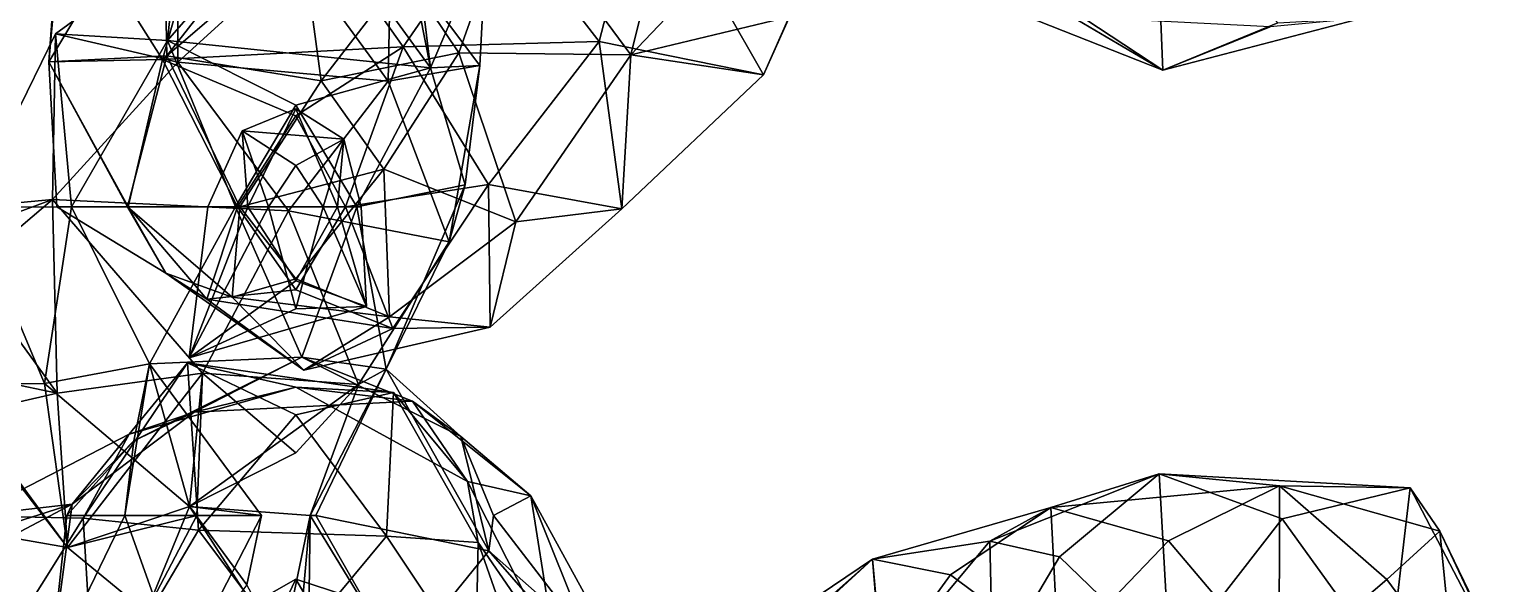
# Model space of a CAD drawing. Extents: x 290083 to 295691, y 4553739 to 4561622.
# Drawn here: x 293404.8 to 293573.4, y 4558613.9 to 4558678 of the extents above; entities that cross this region are included whole.
import ezdxf

# ---------------------------------------------------------------- set-up
doc = ezdxf.new("R2010")
doc.units = 0
doc.layers.add('Au_ppm_Pref_-_0_3', color=7, linetype='CONTINUOUS')

msp = doc.modelspace()

# ---------------------------------------------------------------- linework, layer by layer
at = {"layer": 'Au_ppm_Pref_-_0_3'}
for points in [[(293475.87, 4558696.8, 1904.13), (293458.89, 4558691.75, 1901.07), (293470.64, 4558676.59, 1901.75)], [(293489.6, 4558672.74, 1905.73), (293475.87, 4558696.8, 1904.13), (293470.64, 4558676.59, 1901.75)], [(293489.6, 4558672.74, 1905.73), (293499.19, 4558694.16, 1906.68), (293475.87, 4558696.8, 1904.13)], [(293420.72, 4558674.93, 1913.34), (293407.08, 4558674.23, 1906.63), (293420.28, 4558696.32, 1908.88)], [(293420.28, 4558696.32, 1908.88), (293407.08, 4558674.23, 1906.63), (293408.47, 4558693.1, 1906.52)], [(293426.16, 4558695.76, 1897.01), (293408.73, 4558692.69, 1899.85), (293420.22, 4558674.52, 1899.2)], [(293438.13, 4558689.92, 1898.33), (293426.16, 4558695.76, 1897.01), (293420.22, 4558674.52, 1899.2)], [(293420.72, 4558674.93, 1913.34), (293420.28, 4558696.32, 1908.88), (293435.55, 4558693.97, 1912.85)], [(293420.72, 4558674.93, 1913.34), (293435.55, 4558693.97, 1912.85), (293438.54, 4558672.04, 1915.94)], [(293421.94, 4558687.78, 1882.2), (293420.8, 4558676.69, 1875.29), (293436.11, 4558694.27, 1876.98)], [(293436.11, 4558694.27, 1876.98), (293420.8, 4558676.69, 1875.29), (293451.17, 4558673.56, 1874.8)], [(293438.54, 4558672.04, 1915.94), (293435.55, 4558693.97, 1912.85), (293448.21, 4558684.59, 1915.56)], [(293447.51, 4558692.11, 1870.89), (293436.11, 4558694.27, 1876.98), (293451.17, 4558673.56, 1874.8)], [(293492.6, 4558679.42, 1911.01), (293499.19, 4558694.16, 1906.68), (293489.6, 4558672.74, 1905.73)], [(293408.47, 4558693.1, 1906.52), (293407.08, 4558674.23, 1906.63), (293408.73, 4558692.69, 1899.85)], [(293407.08, 4558674.23, 1906.63), (293420.22, 4558674.52, 1899.2), (293408.73, 4558692.69, 1899.85)], [(293458.89, 4558691.75, 1901.07), (293438.13, 4558689.92, 1898.33), (293447.99, 4558675.96, 1898.8)], [(293448.9, 4558692.14, 1870.89), (293447.51, 4558692.11, 1870.89), (293451.17, 4558673.56, 1874.8)], [(293470.64, 4558676.59, 1901.75), (293458.89, 4558691.75, 1901.07), (293447.99, 4558675.96, 1898.8)], [(293454.42, 4558675.29, 1915.39), (293448.21, 4558684.59, 1915.56), (293460.84, 4558693.3, 1914.84)], [(293448.9, 4558692.14, 1870.89), (293451.17, 4558673.56, 1874.8), (293457.63, 4558688.6, 1876.83)], [(293474.29, 4558675.06, 1913.06), (293454.42, 4558675.29, 1915.39), (293460.84, 4558693.3, 1914.84)], [(293478.76, 4558693.1, 1915.88), (293474.29, 4558675.06, 1913.06), (293460.84, 4558693.3, 1914.84)], [(293478.76, 4558693.1, 1915.88), (293488.82, 4558690.28, 1914.73), (293474.29, 4558675.06, 1913.06)], [(293523.81, 4558681.13, 1874.88), (293534.97, 4558692.19, 1877.61), (293535.72, 4558673.29, 1871.04)], [(293534.97, 4558692.19, 1877.61), (293549.01, 4558678.73, 1875.68), (293535.72, 4558673.29, 1871.04)], [(293492.6, 4558679.42, 1911.01), (293474.29, 4558675.06, 1913.06), (293488.82, 4558690.28, 1914.73)], [(293438.13, 4558689.92, 1898.33), (293420.22, 4558674.52, 1899.2), (293447.99, 4558675.96, 1898.8)], [(293457.63, 4558688.6, 1876.83), (293456.87, 4558673.83, 1882.18), (293446.58, 4558687.53, 1881.68)], [(293457.63, 4558688.6, 1876.83), (293451.17, 4558673.56, 1874.8), (293456.87, 4558673.83, 1882.18)], [(293421.94, 4558687.78, 1882.2), (293421.97, 4558674.19, 1888.24), (293407.84, 4558677.49, 1882.85)], [(293421.94, 4558687.78, 1882.2), (293407.84, 4558677.49, 1882.85), (293420.8, 4558676.69, 1875.29)], [(293421.97, 4558674.19, 1888.24), (293421.94, 4558687.78, 1882.2), (293435.61, 4558686.65, 1886.55)], [(293421.97, 4558674.19, 1888.24), (293435.61, 4558686.65, 1886.55), (293446.26, 4558672.01, 1886.69)], [(293446.58, 4558687.53, 1881.68), (293446.26, 4558672.01, 1886.69), (293435.61, 4558686.65, 1886.55)], [(293446.58, 4558687.53, 1881.68), (293456.87, 4558673.83, 1882.18), (293446.26, 4558672.01, 1886.69)], [(293438.54, 4558672.04, 1915.94), (293448.21, 4558684.59, 1915.56), (293454.42, 4558675.29, 1915.39)], [(293515.46, 4558681.3, 1870.89), (293523.81, 4558681.13, 1874.88), (293535.72, 4558673.29, 1871.04)], [(293525.25, 4558679.45, 1865.66), (293515.46, 4558681.3, 1870.89), (293535.72, 4558673.29, 1871.04)], [(293492.6, 4558679.42, 1911.01), (293489.6, 4558672.74, 1905.73), (293474.29, 4558675.06, 1913.06)], [(293525.25, 4558679.45, 1865.66), (293535.72, 4558673.29, 1871.04), (293548.13, 4558678.27, 1865.82)], [(293549.01, 4558678.73, 1875.68), (293558.77, 4558679.3, 1870.89), (293535.72, 4558673.29, 1871.04)], [(293535.72, 4558673.29, 1871.04), (293558.77, 4558679.3, 1870.89), (293548.13, 4558678.27, 1865.82)], [(293407.84, 4558677.49, 1882.85), (293407.5, 4558658.35, 1890.09), (293398.05, 4558657.46, 1882.75)], [(293409.7, 4558657.47, 1876.48), (293407.84, 4558677.49, 1882.85), (293398.05, 4558657.46, 1882.75)], [(293421.97, 4558674.19, 1888.24), (293407.5, 4558658.35, 1890.09), (293407.84, 4558677.49, 1882.85)], [(293407.84, 4558677.49, 1882.85), (293409.7, 4558657.47, 1876.48), (293420.8, 4558676.69, 1875.29)], [(293428.63, 4558657.47, 1873.54), (293420.8, 4558676.69, 1875.29), (293409.7, 4558657.47, 1876.48)], [(293428.63, 4558657.47, 1873.54), (293435.61, 4558669.23, 1872.91), (293420.8, 4558676.69, 1875.29)], [(293451.17, 4558673.56, 1874.8), (293420.8, 4558676.69, 1875.29), (293435.61, 4558669.23, 1872.91)], [(293470.64, 4558676.59, 1901.75), (293447.99, 4558675.96, 1898.8), (293457.85, 4558660.07, 1901.11)], [(293470.64, 4558676.59, 1901.75), (293457.85, 4558660.07, 1901.11), (293473.26, 4558657.24, 1906.31)], [(293489.6, 4558672.74, 1905.73), (293470.64, 4558676.59, 1901.75), (293473.26, 4558657.24, 1906.31)], [(293420.72, 4558674.93, 1913.34), (293416.16, 4558657.47, 1911.36), (293407.08, 4558674.23, 1906.63)], [(293429.13, 4558657.47, 1915.52), (293416.16, 4558657.47, 1911.36), (293420.72, 4558674.93, 1913.34)], [(293435.61, 4558668.01, 1897.07), (293447.99, 4558675.96, 1898.8), (293420.22, 4558674.52, 1899.2)], [(293429.13, 4558657.47, 1915.52), (293420.72, 4558674.93, 1913.34), (293438.54, 4558672.04, 1915.94)], [(293435.61, 4558668.01, 1897.07), (293441.35, 4558657.47, 1897.88), (293447.99, 4558675.96, 1898.8)], [(293445.78, 4558661.82, 1915.81), (293438.54, 4558672.04, 1915.94), (293454.42, 4558675.29, 1915.39)], [(293447.99, 4558675.96, 1898.8), (293441.35, 4558657.47, 1897.88), (293457.85, 4558660.07, 1901.11)], [(293445.78, 4558661.82, 1915.81), (293454.42, 4558675.29, 1915.39), (293461.01, 4558655.77, 1912.7)], [(293474.29, 4558675.06, 1913.06), (293461.01, 4558655.77, 1912.7), (293454.42, 4558675.29, 1915.39)], [(293474.29, 4558675.06, 1913.06), (293473.26, 4558657.24, 1906.31), (293461.01, 4558655.77, 1912.7)], [(293489.6, 4558672.74, 1905.73), (293473.26, 4558657.24, 1906.31), (293474.29, 4558675.06, 1913.06)], [(293407.08, 4558674.23, 1906.63), (293416.23, 4558657.47, 1901.63), (293420.22, 4558674.52, 1899.2)], [(293416.16, 4558657.47, 1911.36), (293407.99, 4558657.47, 1906.52), (293407.08, 4558674.23, 1906.63)], [(293416.23, 4558657.47, 1901.63), (293407.08, 4558674.23, 1906.63), (293407.99, 4558657.47, 1906.52)], [(293407.5, 4558658.35, 1890.09), (293421.97, 4558674.19, 1888.24), (293434.77, 4558657.04, 1888.49)], [(293428.87, 4558657.47, 1897.4), (293420.22, 4558674.52, 1899.2), (293416.23, 4558657.47, 1901.63)], [(293428.87, 4558657.47, 1897.4), (293435.61, 4558668.01, 1897.07), (293420.22, 4558674.52, 1899.2)], [(293434.77, 4558657.04, 1888.49), (293421.97, 4558674.19, 1888.24), (293446.26, 4558672.01, 1886.69)], [(293442.65, 4558657.47, 1873.51), (293451.17, 4558673.56, 1874.8), (293435.61, 4558669.23, 1872.91)], [(293455.18, 4558660.01, 1877.56), (293451.17, 4558673.56, 1874.8), (293442.65, 4558657.47, 1873.51)], [(293456.87, 4558673.83, 1882.18), (293453.32, 4558653.44, 1884.12), (293446.26, 4558672.01, 1886.69)], [(293451.17, 4558673.56, 1874.8), (293455.18, 4558660.01, 1877.56), (293456.87, 4558673.83, 1882.18)], [(293453.32, 4558653.44, 1884.12), (293456.87, 4558673.83, 1882.18), (293455.18, 4558660.01, 1877.56)], [(293429.13, 4558657.47, 1915.52), (293438.54, 4558672.04, 1915.94), (293445.78, 4558661.82, 1915.81)], [(293434.77, 4558657.04, 1888.49), (293446.26, 4558672.01, 1886.69), (293453.32, 4558653.44, 1884.12)], [(293428.63, 4558657.47, 1873.54), (293442.65, 4558657.47, 1873.51), (293435.61, 4558669.23, 1872.91)], [(293441.16, 4558665.31, 1853.07), (293429.39, 4558666.26, 1853.07), (293435.61, 4558668.8, 1849.29)], [(293429.39, 4558666.26, 1853.07), (293430.06, 4558657.47, 1850.45), (293435.61, 4558668.8, 1849.29)], [(293435.61, 4558668.8, 1849.29), (293430.06, 4558657.47, 1850.45), (293440.41, 4558657.47, 1850.81)], [(293441.16, 4558665.31, 1853.07), (293435.61, 4558668.8, 1849.29), (293440.41, 4558657.47, 1850.81)], [(293428.87, 4558657.47, 1897.4), (293441.35, 4558657.47, 1897.88), (293435.61, 4558668.01, 1897.07)], [(293425.43, 4558657.47, 1853.07), (293429.39, 4558666.26, 1853.07), (293432.45, 4558657.47, 1854.56)], [(293429.39, 4558666.26, 1853.07), (293425.43, 4558657.47, 1853.07), (293430.06, 4558657.47, 1850.45)], [(293441.16, 4558665.31, 1853.07), (293435.61, 4558662.26, 1854.67), (293429.39, 4558666.26, 1853.07)], [(293429.39, 4558666.26, 1853.07), (293435.61, 4558662.26, 1854.67), (293432.45, 4558657.47, 1854.56)], [(293438.78, 4558657.47, 1854.56), (293435.61, 4558662.26, 1854.67), (293441.16, 4558665.31, 1853.07)], [(293438.78, 4558657.47, 1854.56), (293441.16, 4558665.31, 1853.07), (293443.14, 4558657.47, 1853.07)], [(293441.16, 4558665.31, 1853.07), (293440.41, 4558657.47, 1850.81), (293443.14, 4558657.47, 1853.07)], [(293429.13, 4558657.47, 1915.52), (293445.78, 4558661.82, 1915.81), (293435.61, 4558649.17, 1915.23)], [(293438.78, 4558657.47, 1854.56), (293432.45, 4558657.47, 1854.56), (293435.61, 4558662.26, 1854.67)], [(293446.41, 4558644.79, 1911.6), (293435.61, 4558649.17, 1915.23), (293445.78, 4558661.82, 1915.81)], [(293446.41, 4558644.79, 1911.6), (293445.78, 4558661.82, 1915.81), (293461.01, 4558655.77, 1912.7)], [(293446.8, 4558643.44, 1901.18), (293457.85, 4558660.07, 1901.11), (293441.35, 4558657.47, 1897.88)], [(293442.65, 4558657.47, 1873.51), (293446.02, 4558638.73, 1877.02), (293455.18, 4558660.01, 1877.56)], [(293453.32, 4558653.44, 1884.12), (293455.18, 4558660.01, 1877.56), (293446.02, 4558638.73, 1877.02)], [(293457.85, 4558660.07, 1901.11), (293446.8, 4558643.44, 1901.18), (293458.04, 4558643.58, 1906.52)], [(293457.85, 4558660.07, 1901.11), (293458.04, 4558643.58, 1906.52), (293473.26, 4558657.24, 1906.31)], [(293389.35, 4558651.62, 1888.71), (293407.5, 4558658.35, 1890.09), (293397.81, 4558650.11, 1892.19)], [(293398.05, 4558657.46, 1882.75), (293407.5, 4558658.35, 1890.09), (293389.35, 4558651.62, 1888.71)], [(293397.81, 4558650.11, 1892.19), (293407.5, 4558658.35, 1890.09), (293408.03, 4558635.95, 1892.29)], [(293424.84, 4558638.28, 1890.08), (293407.5, 4558658.35, 1890.09), (293434.77, 4558657.04, 1888.49)], [(293407.5, 4558658.35, 1890.09), (293424.84, 4558638.28, 1890.08), (293408.03, 4558635.95, 1892.29)], [(293398.05, 4558657.46, 1882.75), (293394.8, 4558636.91, 1886.37), (293406.57, 4558637.07, 1881.79)], [(293398.05, 4558657.46, 1882.75), (293406.57, 4558637.07, 1881.79), (293409.7, 4558657.47, 1876.48)], [(293406.57, 4558637.07, 1881.79), (293418.69, 4558639.35, 1875.85), (293409.7, 4558657.47, 1876.48)], [(293416.16, 4558657.47, 1911.36), (293420.58, 4558649.83, 1907.92), (293407.99, 4558657.47, 1906.52)], [(293407.99, 4558657.47, 1906.52), (293420.58, 4558649.83, 1907.92), (293416.23, 4558657.47, 1901.63)], [(293418.69, 4558639.35, 1875.85), (293428.63, 4558657.47, 1873.54), (293409.7, 4558657.47, 1876.48)], [(293429.13, 4558657.47, 1915.52), (293428.24, 4558647.04, 1912.46), (293416.16, 4558657.47, 1911.36)], [(293416.16, 4558657.47, 1911.36), (293428.24, 4558647.04, 1912.46), (293420.58, 4558649.83, 1907.92)], [(293428.87, 4558657.47, 1897.4), (293416.23, 4558657.47, 1901.63), (293425.31, 4558646.83, 1901.89)], [(293420.58, 4558649.83, 1907.92), (293425.31, 4558646.83, 1901.89), (293416.23, 4558657.47, 1901.63)], [(293436.28, 4558640.1, 1870.98), (293428.63, 4558657.47, 1873.54), (293418.69, 4558639.35, 1875.85)], [(293435.61, 4558645.71, 1856.99), (293423.3, 4558640.05, 1853.07), (293432.45, 4558657.47, 1854.56)], [(293423.3, 4558640.05, 1853.07), (293425.43, 4558657.47, 1853.07), (293432.45, 4558657.47, 1854.56)], [(293423.3, 4558640.05, 1853.07), (293435.61, 4558648.95, 1850.23), (293430.06, 4558657.47, 1850.45)], [(293423.3, 4558640.05, 1853.07), (293430.06, 4558657.47, 1850.45), (293425.43, 4558657.47, 1853.07)], [(293442.84, 4558636.98, 1883.71), (293424.84, 4558638.28, 1890.08), (293434.77, 4558657.04, 1888.49)], [(293428.87, 4558657.47, 1897.4), (293425.31, 4558646.83, 1901.89), (293435.61, 4558647.89, 1897.39)], [(293429.13, 4558657.47, 1915.52), (293435.61, 4558649.17, 1915.23), (293428.24, 4558647.04, 1912.46)], [(293428.63, 4558657.47, 1873.54), (293436.28, 4558640.1, 1870.98), (293442.65, 4558657.47, 1873.51)], [(293428.87, 4558657.47, 1897.4), (293435.61, 4558647.89, 1897.39), (293441.35, 4558657.47, 1897.88)], [(293435.61, 4558648.95, 1850.23), (293440.41, 4558657.47, 1850.81), (293430.06, 4558657.47, 1850.45)], [(293438.78, 4558657.47, 1854.56), (293435.61, 4558645.71, 1856.99), (293432.45, 4558657.47, 1854.56)], [(293434.77, 4558657.04, 1888.49), (293453.32, 4558653.44, 1884.12), (293442.84, 4558636.98, 1883.71)], [(293446.8, 4558643.44, 1901.18), (293441.35, 4558657.47, 1897.88), (293435.61, 4558647.89, 1897.39)], [(293438.78, 4558657.47, 1854.56), (293443.75, 4558645.97, 1853.07), (293435.61, 4558645.71, 1856.99)], [(293443.75, 4558645.97, 1853.07), (293440.41, 4558657.47, 1850.81), (293435.61, 4558648.95, 1850.23)], [(293442.65, 4558657.47, 1873.51), (293436.28, 4558640.1, 1870.98), (293446.02, 4558638.73, 1877.02)], [(293438.78, 4558657.47, 1854.56), (293443.14, 4558657.47, 1853.07), (293443.75, 4558645.97, 1853.07)], [(293443.75, 4558645.97, 1853.07), (293443.14, 4558657.47, 1853.07), (293440.41, 4558657.47, 1850.81)], [(293473.26, 4558657.24, 1906.31), (293458.04, 4558643.58, 1906.52), (293461.01, 4558655.77, 1912.7)], [(293446.41, 4558644.79, 1911.6), (293461.01, 4558655.77, 1912.7), (293458.04, 4558643.58, 1906.52)], [(293446.02, 4558638.73, 1877.02), (293442.84, 4558636.98, 1883.71), (293453.32, 4558653.44, 1884.12)], [(293408.03, 4558635.95, 1892.29), (293390.32, 4558639.65, 1892.24), (293397.81, 4558650.11, 1892.19)], [(293428.24, 4558647.04, 1912.46), (293436.51, 4558638.61, 1906.35), (293420.58, 4558649.83, 1907.92)], [(293425.31, 4558646.83, 1901.89), (293420.58, 4558649.83, 1907.92), (293436.51, 4558638.61, 1906.35)], [(293443.75, 4558645.97, 1853.07), (293435.61, 4558648.95, 1850.23), (293423.3, 4558640.05, 1853.07)], [(293425.31, 4558646.83, 1901.89), (293446.8, 4558643.44, 1901.18), (293435.61, 4558647.89, 1897.39)], [(293446.41, 4558644.79, 1911.6), (293428.24, 4558647.04, 1912.46), (293435.61, 4558649.17, 1915.23)], [(293446.8, 4558643.44, 1901.18), (293425.31, 4558646.83, 1901.89), (293436.51, 4558638.61, 1906.35)], [(293428.24, 4558647.04, 1912.46), (293446.41, 4558644.79, 1911.6), (293436.51, 4558638.61, 1906.35)], [(293435.61, 4558645.71, 1856.99), (293443.75, 4558645.97, 1853.07), (293423.3, 4558640.05, 1853.07)], [(293458.04, 4558643.58, 1906.52), (293436.51, 4558638.61, 1906.35), (293446.41, 4558644.79, 1911.6)], [(293446.8, 4558643.44, 1901.18), (293436.51, 4558638.61, 1906.35), (293458.04, 4558643.58, 1906.52)], [(293397.81, 4558633.62, 1890.72), (293390.32, 4558639.65, 1892.24), (293408.03, 4558635.95, 1892.29)], [(293411.03, 4558621.51, 1853.18), (293423.08, 4558639.46, 1853.1), (293416.37, 4558631.22, 1859.01)], [(293411.03, 4558621.51, 1853.18), (293424.35, 4558620.13, 1848.33), (293423.08, 4558639.46, 1853.1)], [(293435.6, 4558636.67, 1858.86), (293416.37, 4558631.22, 1859.01), (293423.08, 4558639.46, 1853.1)], [(293418.69, 4558639.35, 1875.85), (293416.91, 4558630.47, 1870.89), (293436.28, 4558640.1, 1870.98)], [(293416.91, 4558630.47, 1870.89), (293423.87, 4558633.77, 1865.11), (293436.28, 4558640.1, 1870.98)], [(293435.6, 4558636.67, 1858.86), (293423.08, 4558639.46, 1853.1), (293446.88, 4558636.04, 1853.64)], [(293446.88, 4558636.04, 1853.64), (293423.08, 4558639.46, 1853.1), (293435.61, 4558633.45, 1849.2)], [(293423.08, 4558639.46, 1853.1), (293424.35, 4558620.13, 1848.33), (293435.61, 4558633.45, 1849.2)], [(293449.07, 4558635.02, 1864.91), (293436.28, 4558640.1, 1870.98), (293423.87, 4558633.77, 1865.11)], [(293449.07, 4558635.02, 1864.91), (293454.66, 4558630.95, 1870.89), (293436.28, 4558640.1, 1870.98)], [(293454.66, 4558630.95, 1870.89), (293446.02, 4558638.73, 1877.02), (293436.28, 4558640.1, 1870.98)], [(293418.69, 4558639.35, 1875.85), (293406.57, 4558637.07, 1881.79), (293423.31, 4558622.88, 1882.62)], [(293409.25, 4558618.13, 1889.08), (293408.03, 4558635.95, 1892.29), (293424.84, 4558638.28, 1890.08)], [(293424.16, 4558621.83, 1888.71), (293409.25, 4558618.13, 1889.08), (293424.84, 4558638.28, 1890.08)], [(293431.65, 4558621.83, 1876.83), (293415.86, 4558621.83, 1874.26), (293418.69, 4558639.35, 1875.85)], [(293415.86, 4558621.83, 1874.26), (293416.91, 4558630.47, 1870.89), (293418.69, 4558639.35, 1875.85)], [(293423.31, 4558622.88, 1882.62), (293431.65, 4558621.83, 1876.83), (293418.69, 4558639.35, 1875.85)], [(293423.31, 4558622.88, 1882.62), (293424.16, 4558621.83, 1888.71), (293424.84, 4558638.28, 1890.08)], [(293423.31, 4558622.88, 1882.62), (293424.84, 4558638.28, 1890.08), (293435.61, 4558629.05, 1886.3)], [(293435.61, 4558629.05, 1886.3), (293424.84, 4558638.28, 1890.08), (293442.84, 4558636.98, 1883.71)], [(293437.27, 4558621.83, 1877.61), (293442.84, 4558636.98, 1883.71), (293446.02, 4558638.73, 1877.02)], [(293446.02, 4558638.73, 1877.02), (293437.92, 4558621.83, 1876.83), (293437.27, 4558621.83, 1877.61)], [(293457.9, 4558617.76, 1874.1), (293437.92, 4558621.83, 1876.83), (293446.02, 4558638.73, 1877.02)], [(293454.66, 4558630.95, 1870.89), (293457.9, 4558617.76, 1874.1), (293446.02, 4558638.73, 1877.02)], [(293386.06, 4558622.19, 1888.71), (293409.25, 4558618.13, 1889.08), (293394.8, 4558636.91, 1886.37)], [(293409.25, 4558618.13, 1889.08), (293406.57, 4558637.07, 1881.79), (293394.8, 4558636.91, 1886.37)], [(293406.57, 4558637.07, 1881.79), (293409.25, 4558618.13, 1889.08), (293423.31, 4558622.88, 1882.62)], [(293435.6, 4558636.67, 1858.86), (293423.87, 4558633.77, 1865.11), (293416.37, 4558631.22, 1859.01)], [(293423.31, 4558622.88, 1882.62), (293435.61, 4558629.05, 1886.3), (293442.84, 4558636.98, 1883.71)], [(293423.31, 4558622.88, 1882.62), (293442.84, 4558636.98, 1883.71), (293437.27, 4558621.83, 1877.61)], [(293435.6, 4558636.67, 1858.86), (293449.07, 4558635.02, 1864.91), (293423.87, 4558633.77, 1865.11)], [(293435.6, 4558636.67, 1858.86), (293455.45, 4558625.77, 1859.01), (293449.07, 4558635.02, 1864.91)], [(293455.45, 4558625.77, 1859.01), (293435.6, 4558636.67, 1858.86), (293446.88, 4558636.04, 1853.64)], [(293446.88, 4558636.04, 1853.64), (293435.61, 4558633.45, 1849.2), (293446.07, 4558619.44, 1848.93)], [(293456.68, 4558618.72, 1854.18), (293446.88, 4558636.04, 1853.64), (293446.07, 4558619.44, 1848.93)], [(293455.45, 4558625.77, 1859.01), (293446.88, 4558636.04, 1853.64), (293456.68, 4558618.72, 1854.18)], [(293408.03, 4558635.95, 1892.29), (293409.25, 4558618.13, 1889.08), (293397.81, 4558633.62, 1890.72)], [(293449.07, 4558635.02, 1864.91), (293455.45, 4558625.77, 1859.01), (293462.74, 4558624.11, 1865)], [(293449.07, 4558635.02, 1864.91), (293462.74, 4558624.11, 1865), (293454.66, 4558630.95, 1870.89)], [(293397.81, 4558633.62, 1890.72), (293409.25, 4558618.13, 1889.08), (293386.06, 4558622.19, 1888.71)], [(293416.37, 4558631.22, 1859.01), (293423.87, 4558633.77, 1865.11), (293409.76, 4558623.12, 1865.11)], [(293416.91, 4558630.47, 1870.89), (293409.76, 4558623.12, 1865.11), (293423.87, 4558633.77, 1865.11)], [(293435.61, 4558633.45, 1849.2), (293424.35, 4558620.13, 1848.33), (293446.07, 4558619.44, 1848.93)], [(293411.03, 4558621.51, 1853.18), (293416.37, 4558631.22, 1859.01), (293398.06, 4558621.79, 1858.68)], [(293416.37, 4558631.22, 1859.01), (293409.76, 4558623.12, 1865.11), (293398.06, 4558621.79, 1858.68)], [(293454.66, 4558630.95, 1870.89), (293462.74, 4558624.11, 1865), (293458.43, 4558621.83, 1870.89)], [(293458.43, 4558621.83, 1870.89), (293457.9, 4558617.76, 1874.1), (293454.66, 4558630.95, 1870.89)], [(293409.17, 4558621.83, 1870.89), (293416.91, 4558630.47, 1870.89), (293415.86, 4558621.83, 1874.26)], [(293409.17, 4558621.83, 1870.89), (293409.76, 4558623.12, 1865.11), (293416.91, 4558630.47, 1870.89)], [(293535.33, 4558626.64, 1913.06), (293523.81, 4558617.07, 1916.82), (293515.74, 4558618.86, 1911.9)], [(293535.33, 4558626.64, 1913.06), (293515.74, 4558618.86, 1911.9), (293522.8, 4558622.75, 1906.39)], [(293535.33, 4558626.64, 1913.06), (293522.8, 4558622.75, 1906.39), (293549.2, 4558625.25, 1905.57)], [(293536.54, 4558604.72, 1918.62), (293523.81, 4558617.07, 1916.82), (293535.33, 4558626.64, 1913.06)], [(293549.52, 4558621.45, 1917.3), (293536.54, 4558604.72, 1918.62), (293535.33, 4558626.64, 1913.06)], [(293549.52, 4558621.45, 1917.3), (293535.33, 4558626.64, 1913.06), (293564.32, 4558625.03, 1912.92)], [(293535.33, 4558626.64, 1913.06), (293549.2, 4558625.25, 1905.57), (293564.32, 4558625.03, 1912.92)], [(293465.69, 4558605.61, 1858.25), (293462.74, 4558624.11, 1865), (293455.45, 4558625.77, 1859.01)], [(293465.69, 4558605.61, 1858.25), (293455.45, 4558625.77, 1859.01), (293456.68, 4558618.72, 1854.18)], [(293536.41, 4558618.91, 1901.56), (293549.2, 4558625.25, 1905.57), (293522.8, 4558622.75, 1906.39)], [(293549.2, 4558625.25, 1905.57), (293536.41, 4558618.91, 1901.56), (293549.19, 4558603.81, 1901.14)], [(293549.19, 4558603.81, 1901.14), (293561.6, 4558614.45, 1903.04), (293549.2, 4558625.25, 1905.57)], [(293549.2, 4558625.25, 1905.57), (293561.6, 4558614.45, 1903.04), (293567.74, 4558620.01, 1907.43)], [(293567.74, 4558620.01, 1907.43), (293564.32, 4558625.03, 1912.92), (293549.2, 4558625.25, 1905.57)], [(293564.32, 4558625.03, 1912.92), (293561.88, 4558604.3, 1918.44), (293549.52, 4558621.45, 1917.3)], [(293561.88, 4558604.3, 1918.44), (293564.32, 4558625.03, 1912.92), (293575.3, 4558603.92, 1912.45)], [(293567.74, 4558620.01, 1907.43), (293575.3, 4558603.92, 1912.45), (293564.32, 4558625.03, 1912.92)], [(293397.81, 4558616.81, 1869.21), (293384.46, 4558615.04, 1864.28), (293409.76, 4558623.12, 1865.11)], [(293409.76, 4558623.12, 1865.11), (293384.46, 4558615.04, 1864.28), (293398.06, 4558621.79, 1858.68)], [(293407.24, 4558604, 1871.75), (293397.81, 4558616.81, 1869.21), (293409.76, 4558623.12, 1865.11)], [(293407.24, 4558604, 1871.75), (293409.76, 4558623.12, 1865.11), (293409.17, 4558621.83, 1870.89)], [(293418.33, 4558610.64, 1888.71), (293423.31, 4558622.88, 1882.62), (293409.25, 4558618.13, 1889.08)], [(293418.33, 4558610.64, 1888.71), (293424.16, 4558621.83, 1888.71), (293423.31, 4558622.88, 1882.62)], [(293434.02, 4558606.27, 1882.77), (293429.95, 4558613.82, 1876.83), (293423.31, 4558622.88, 1882.62)], [(293434.02, 4558606.27, 1882.77), (293423.31, 4558622.88, 1882.62), (293437.27, 4558621.83, 1877.61)], [(293423.31, 4558622.88, 1882.62), (293429.95, 4558613.82, 1876.83), (293431.65, 4558621.83, 1876.83)], [(293462.74, 4558624.11, 1865), (293469.32, 4558607.67, 1870.89), (293458.43, 4558621.83, 1870.89)], [(293465.69, 4558605.61, 1858.25), (293473.87, 4558603.8, 1864.96), (293462.74, 4558624.11, 1865)], [(293473.87, 4558603.8, 1864.96), (293469.32, 4558607.67, 1870.89), (293462.74, 4558624.11, 1865)], [(293515.74, 4558618.86, 1911.9), (293502.19, 4558616.77, 1906.52), (293522.8, 4558622.75, 1906.39)], [(293502.19, 4558616.77, 1906.52), (293511.21, 4558614.99, 1902.87), (293522.8, 4558622.75, 1906.39)], [(293522.8, 4558622.75, 1906.39), (293511.21, 4558614.99, 1902.87), (293523.67, 4558605.65, 1901.66)], [(293523.67, 4558605.65, 1901.66), (293536.41, 4558618.91, 1901.56), (293522.8, 4558622.75, 1906.39)], [(293411.03, 4558621.51, 1853.18), (293398.06, 4558621.79, 1858.68), (293399.27, 4558602.75, 1853.44)], [(293411.03, 4558621.51, 1853.18), (293399.27, 4558602.75, 1853.44), (293412.34, 4558599.8, 1849.44)], [(293409.17, 4558621.83, 1870.89), (293415.86, 4558621.83, 1874.26), (293407.24, 4558604, 1871.75)], [(293407.24, 4558604, 1871.75), (293415.86, 4558621.83, 1874.26), (293422.32, 4558603.74, 1875.78)], [(293424.16, 4558621.83, 1888.71), (293418.33, 4558610.64, 1888.71), (293409.25, 4558618.13, 1889.08)], [(293411.03, 4558621.51, 1853.18), (293412.34, 4558599.8, 1849.44), (293424.35, 4558620.13, 1848.33)], [(293431.65, 4558621.83, 1876.83), (293422.32, 4558603.74, 1875.78), (293415.86, 4558621.83, 1874.26)], [(293431.65, 4558621.83, 1876.83), (293429.95, 4558613.82, 1876.83), (293422.32, 4558603.74, 1875.78)], [(293434.02, 4558606.27, 1882.77), (293437.27, 4558621.83, 1877.61), (293435.7, 4558604.14, 1882.77)], [(293437.02, 4558604.01, 1882.1), (293435.7, 4558604.14, 1882.77), (293437.27, 4558621.83, 1877.61)], [(293437.02, 4558604.01, 1882.1), (293437.27, 4558621.83, 1877.61), (293447.54, 4558604.97, 1876.68)], [(293447.54, 4558604.97, 1876.68), (293437.27, 4558621.83, 1877.61), (293437.92, 4558621.83, 1876.83)], [(293447.54, 4558604.97, 1876.68), (293437.92, 4558621.83, 1876.83), (293457.9, 4558617.76, 1874.1)], [(293458.43, 4558621.83, 1870.89), (293469.32, 4558607.67, 1870.89), (293457.9, 4558617.76, 1874.1)], [(293536.54, 4558604.72, 1918.62), (293549.52, 4558621.45, 1917.3), (293561.88, 4558604.3, 1918.44)], [(293424.35, 4558620.13, 1848.33), (293412.34, 4558599.8, 1849.44), (293434.95, 4558606.05, 1846.77)], [(293446.07, 4558619.44, 1848.93), (293424.35, 4558620.13, 1848.33), (293434.95, 4558606.05, 1846.77)], [(293456.36, 4558604.01, 1849.23), (293446.07, 4558619.44, 1848.93), (293434.95, 4558606.05, 1846.77)], [(293456.68, 4558618.72, 1854.18), (293446.07, 4558619.44, 1848.93), (293456.36, 4558604.01, 1849.23)], [(293567.74, 4558620.01, 1907.43), (293561.6, 4558614.45, 1903.04), (293569.29, 4558604.01, 1902.9)], [(293567.74, 4558620.01, 1907.43), (293575.48, 4558604.01, 1906.52), (293575.3, 4558603.92, 1912.45)], [(293575.48, 4558604.01, 1906.52), (293567.74, 4558620.01, 1907.43), (293569.29, 4558604.01, 1902.9)], [(293447.54, 4558604.97, 1876.68), (293457.9, 4558617.76, 1874.1), (293473.55, 4558599.8, 1876.91)], [(293456.68, 4558618.72, 1854.18), (293456.36, 4558604.01, 1849.23), (293461.82, 4558604.01, 1853.07)], [(293461.82, 4558604.01, 1853.07), (293465.69, 4558605.61, 1858.25), (293456.68, 4558618.72, 1854.18)], [(293469.32, 4558607.67, 1870.89), (293473.55, 4558599.8, 1876.91), (293457.9, 4558617.76, 1874.1)], [(293502.19, 4558616.77, 1906.52), (293515.74, 4558618.86, 1911.9), (293503.37, 4558604.01, 1911.57)], [(293516.1, 4558604.01, 1916.09), (293503.37, 4558604.01, 1911.57), (293515.74, 4558618.86, 1911.9)], [(293523.81, 4558617.07, 1916.82), (293516.1, 4558604.01, 1916.09), (293515.74, 4558618.86, 1911.9)], [(293523.67, 4558605.65, 1901.66), (293549.19, 4558603.81, 1901.14), (293536.41, 4558618.91, 1901.56)], [(293397.81, 4558616.81, 1869.21), (293407.24, 4558604, 1871.75), (293387.33, 4558600.76, 1868.8)], [(293502.19, 4558616.77, 1906.52), (293488.47, 4558607.49, 1906.52), (293487.79, 4558604.01, 1905.68)], [(293502.19, 4558616.77, 1906.52), (293487.79, 4558604.01, 1905.68), (293503.26, 4558604.01, 1902.78)], [(293502.19, 4558616.77, 1906.52), (293503.37, 4558604.01, 1911.57), (293488.32, 4558604.01, 1907.61)], [(293502.19, 4558616.77, 1906.52), (293488.32, 4558604.01, 1907.61), (293488.47, 4558607.49, 1906.52)], [(293502.19, 4558616.77, 1906.52), (293503.26, 4558604.01, 1902.78), (293511.21, 4558614.99, 1902.87)], [(293523.81, 4558617.07, 1916.82), (293536.54, 4558604.72, 1918.62), (293516.1, 4558604.01, 1916.09)], [(293430.33, 4558611.48, 1906.52), (293430.59, 4558604.01, 1904.16), (293435.61, 4558614.49, 1903.03)], [(293441.62, 4558612.52, 1906.52), (293430.33, 4558611.48, 1906.52), (293435.61, 4558614.49, 1903.03)], [(293435.61, 4558614.49, 1903.03), (293430.59, 4558604.01, 1904.16), (293441.71, 4558604.01, 1903.65)], [(293441.62, 4558612.52, 1906.52), (293435.61, 4558614.49, 1903.03), (293441.71, 4558604.01, 1903.65)], [(293511.21, 4558614.99, 1902.87), (293503.26, 4558604.01, 1902.78), (293523.67, 4558605.65, 1901.66)], [(293561.6, 4558614.45, 1903.04), (293549.19, 4558603.81, 1901.14), (293569.29, 4558604.01, 1902.9)]]:
    msp.add_3dface(points, dxfattribs=at)

doc.saveas('drawing.dxf')
